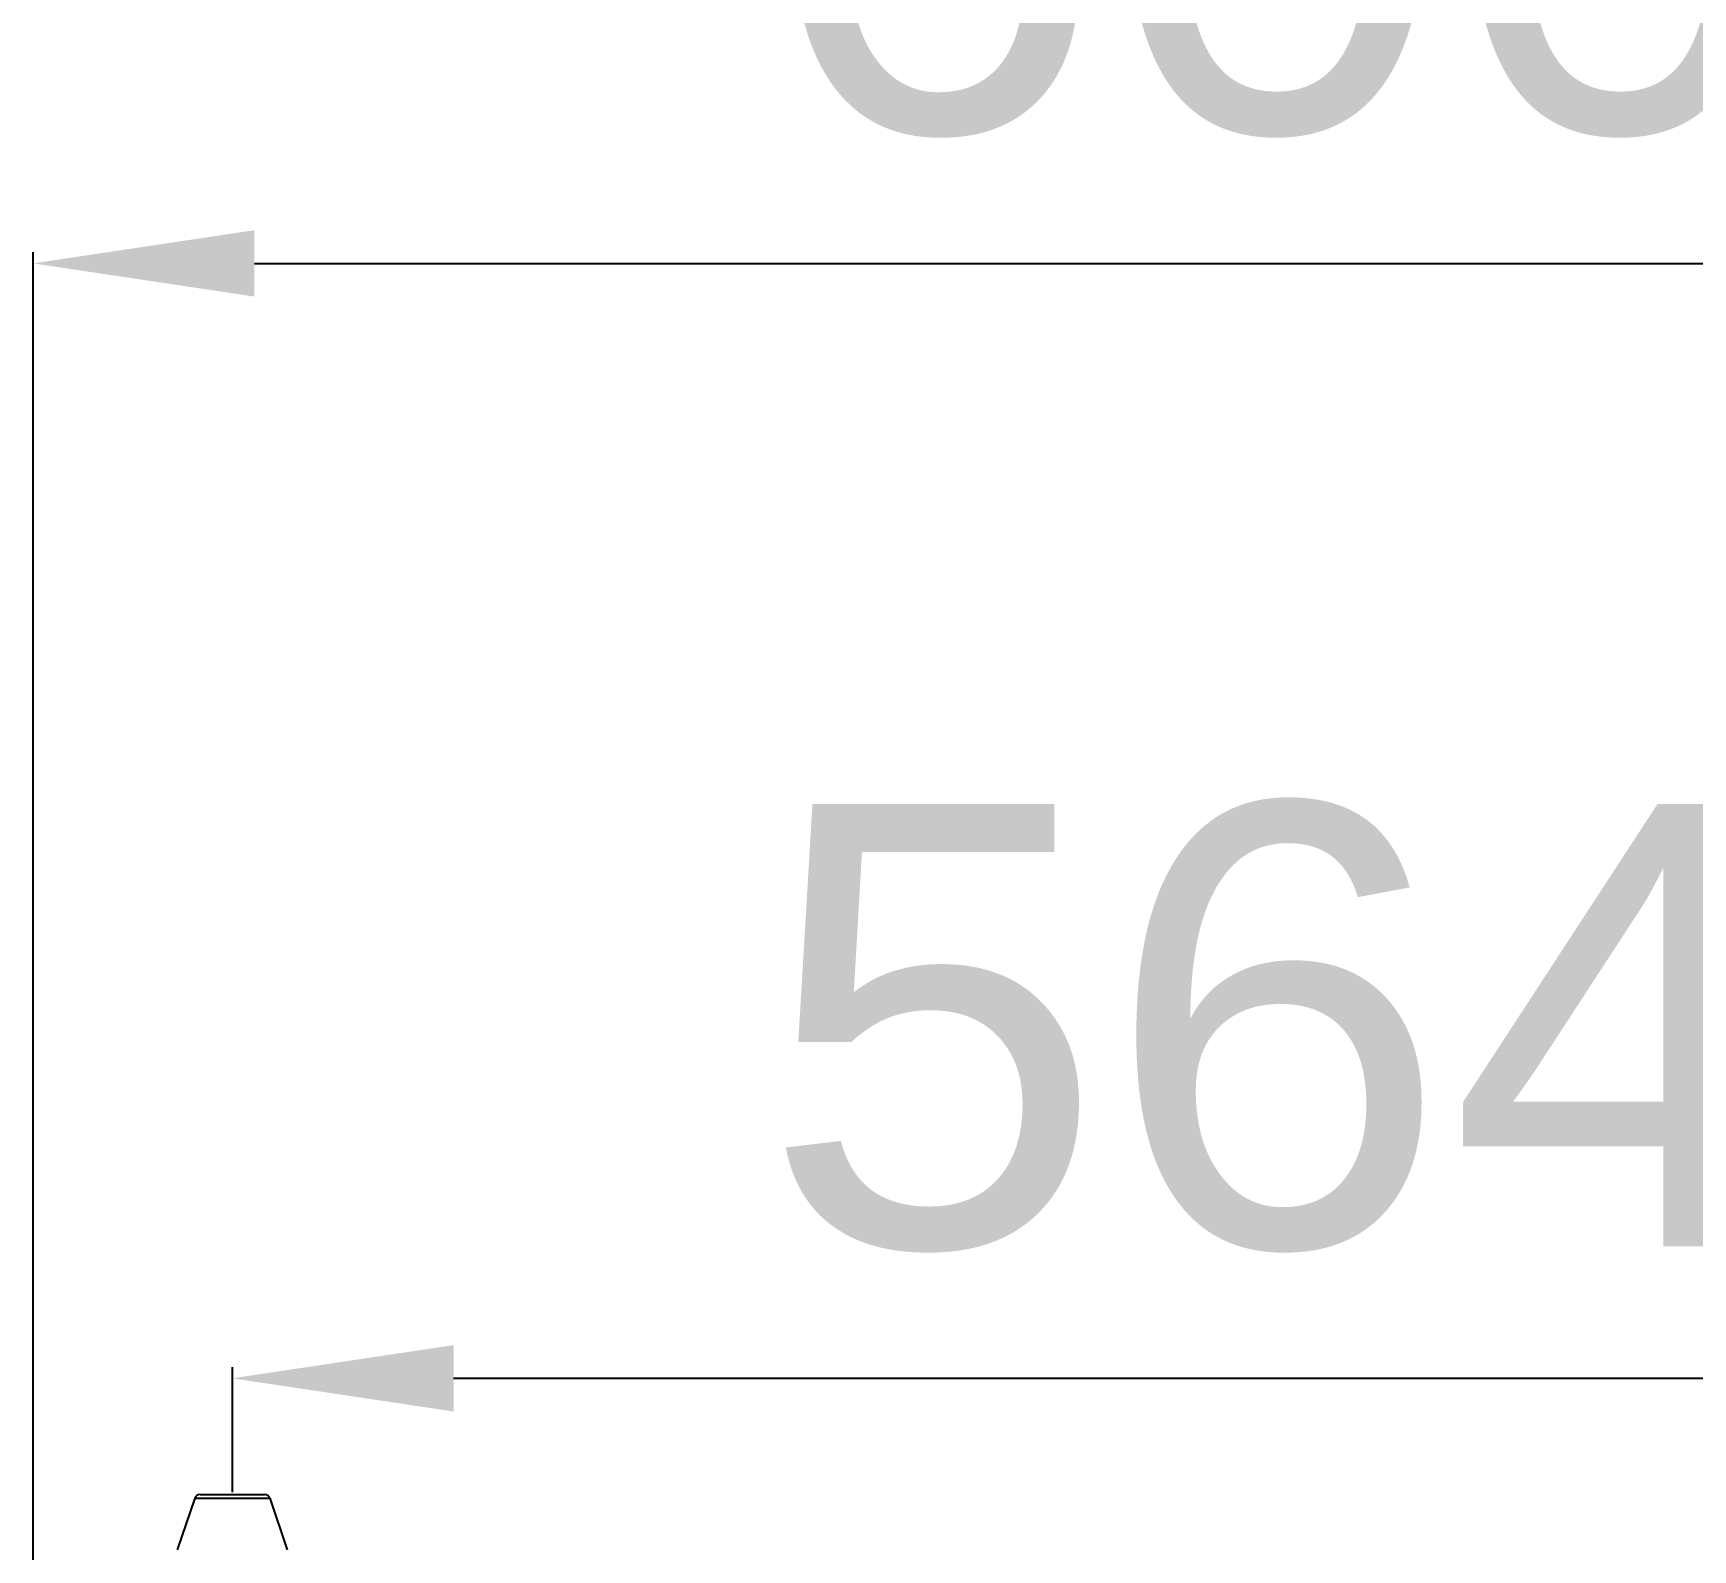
# Model space of a CAD drawing. Header units: millimetres. Extents: x 620 to 19791, y 2539 to 6969.
# Drawn here: x 1384 to 1534, y 3990.9 to 4128 of the extents above; entities that cross this region are included whole.
import ezdxf

# ---------------------------------------------------------------- set-up
doc = ezdxf.new("R2010")
doc.units = ezdxf.units.MM
doc.styles.get("Standard").update_dxf_attribs({"font": 'arial.ttf'})
doc.dimstyles.new('缩小5倍', dxfattribs={"dimtxt": 40, "dimasz": 20, "dimexe": 1, "dimexo": 0.2, "dimgap": 0, "dimtad": 1, "dimtoh": 1, "dimdec": 1, "dimzin": 9, "dimdsep": 46, "dimtxsty": 'Standard', "dimblk": '_FILLED', "dimcen": 0.2, "dimclrd": 256, "dimclre": 256, "dimclrt": 256, "dimadec": 1, "dimazin": 2, "dimtfac": 1, "dimtdec": 1, "dimtofl": 0, "dimtmove": 0, "dimatfit": 3, "dimldrblk": '_FILLED', "dimfxl": 1, "dimtolj": 1, "dimtzin": 0, "dimarcsym": 0})

# ---------------------------------------------------------------- blocks, each defined once
blk = doc.blocks.new('_FILLED')
at = {"color": 0, "linetype": 'ByBlock'}
blk.add_solid([(0, 0), (-1, 0.15), (-1, -0.15)], dxfattribs=at)
blk = doc.blocks.new('*D7')
at = {"lineweight": -2, "transparency": 16777216}
for p, q in [((1383.99, 3988.58), (1383.99, 4108.16)), ((1983.99, 3988.58), (1983.99, 4108.16)), ((1403.99, 4107.16), (1963.99, 4107.16))]:
    blk.add_line(p, q, dxfattribs=at)
at = {"layer": 'Defpoints', "color": 0, "transparency": 16777216}
for p in [(1983.99, 4107.16), (1383.99, 3988.38), (1983.99, 3988.38)]:
    blk.add_point(p, dxfattribs=at)
at = {"lineweight": -2, "transparency": 16777216, "xscale": 20, "yscale": 20, "zscale": 20, "rotation": 180}
blk.add_blockref('_FILLED', (1383.99, 4107.16), dxfattribs=at)
at = {"lineweight": -2, "transparency": 16777216, "xscale": 20, "yscale": 20, "zscale": 20}
blk.add_blockref('_FILLED', (1983.99, 4107.16), dxfattribs=at)
at = {"lineweight": 5, "transparency": 16777216, "insert": (1683.99, 4133.05), "char_height": 40, "attachment_point": 5}
blk.add_mtext('\\A1;600mm [1\'-11 5/8"]', dxfattribs=at)
blk = doc.blocks.new('*D10')
at = {"lineweight": -2, "transparency": 16777216}
for p, q in [((1401.99, 3996.08), (1401.99, 4007.38)), ((1965.99, 3996.08), (1965.99, 4007.38)), ((1421.99, 4006.38), (1945.99, 4006.38))]:
    blk.add_line(p, q, dxfattribs=at)
at = {"layer": 'Defpoints', "color": 0, "transparency": 16777216}
for p in [(1965.99, 4006.38), (1401.99, 3995.88), (1965.99, 3995.88)]:
    blk.add_point(p, dxfattribs=at)
at = {"lineweight": -2, "transparency": 16777216, "xscale": 20, "yscale": 20, "zscale": 20, "rotation": 180}
blk.add_blockref('_FILLED', (1401.99, 4006.38), dxfattribs=at)
at = {"lineweight": -2, "transparency": 16777216, "xscale": 20, "yscale": 20, "zscale": 20}
blk.add_blockref('_FILLED', (1965.99, 4006.38), dxfattribs=at)
at = {"lineweight": 5, "transparency": 16777216, "insert": (1683.99, 4032.27), "char_height": 40, "attachment_point": 5}
blk.add_mtext('\\A1;564mm [1\'-10 1/4"]', dxfattribs=at)

msp = doc.modelspace()

# ---------------------------------------------------------------- linework, layer by layer
at = {"color": 7, "linetype": 'Continuous'}
for p, q in [((1398.59478, 3995.53924), (1397.01005, 3990.87829)), ((1398.59478, 3995.53924), (1405.37533, 3995.53924)), ((1399.06816, 3995.87829), (1404.90194, 3995.87829)), ((1405.37533, 3995.53924), (1406.96005, 3990.87829))]:
    msp.add_line(p, q, dxfattribs=at)
for centre, start, end in [((1399.06816, 3995.37829), 90, 161.2219668), ((1404.90194, 3995.37829), 18.7780332, 90)]:
    msp.add_arc(centre, 0.5, start, end, dxfattribs=at)

# ---------------------------------------------------------------- dimensions: what is measured, and where the dimension line sits
at = {"color": 6, "lineweight": 5}
dim = msp.add_linear_dim(base=(1983.98868, 4107.15584), p1=(1383.98868, 3988.37829), p2=(1983.98868, 3988.37829), dimstyle='缩小5倍', override={"dimpost": 'mm'}, dxfattribs=at)
dim.commit()
dim.dimension.update_dxf_attribs({"geometry": '*D7', "text_midpoint": (1683.98868, 4107.15584), "dimtype": 160})
dim = msp.add_linear_dim(base=(1965.98505, 4006.37736), p1=(1401.98505, 3995.87829), p2=(1965.98505, 3995.87829), dimstyle='缩小5倍', override={"dimpost": 'mm'}, dxfattribs=at)
dim.commit()
dim.dimension.update_dxf_attribs({"geometry": '*D10', "text_midpoint": (1683.98505, 4032.27094)})

doc.saveas('drawing.dxf')
